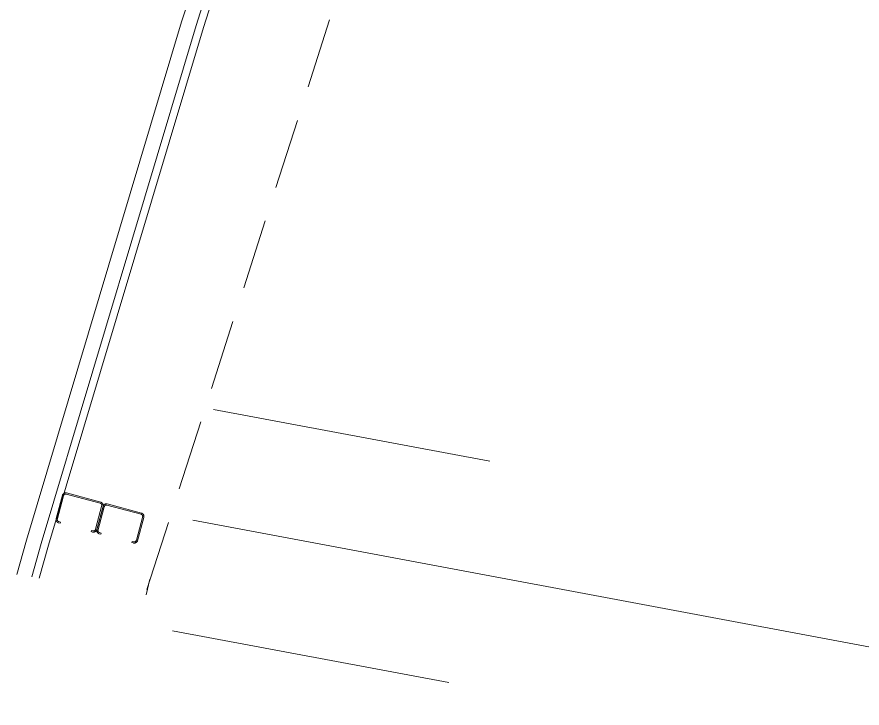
# Model space of a CAD drawing. Header units: metres. Extents: x 268878 to 269469, y 6087458 to 6088814.
# Drawn here: x 269148.223 to 269151.227, y 6087896.942 to 6087899.398 of the extents above; entities that cross this region are included whole.
import ezdxf

# ---------------------------------------------------------------- set-up
doc = ezdxf.new("R2010")
doc.units = ezdxf.units.M
doc.linetypes.add('DASHED2', pattern=[0.375, 0.25, -0.125])
doc.layers.add('Cadastre Developer_SP_NEW', color=2, linetype='Continuous', lineweight=5)

msp = doc.modelspace()

# ---------------------------------------------------------------- linework, layer by layer
at = {"layer": 'Cadastre Developer_SP_NEW', "color": 251, "linetype": 'DASHED2', "lineweight": 0}
for p, q in [((269148.68537, 6087897.36412), (269154.31987, 6087914.92287)), ((269148.69555, 6087897.40053), (269148.68231, 6087897.34517))]:
    msp.add_line(p, q, dxfattribs=at)
at = {"layer": 'Cadastre Developer_SP_NEW', "color": 251, "linetype": 'Continuous', "lineweight": 0}
for p, q in [((269148.92161, 6087898.00372), (269149.90447, 6087897.81938)), ((269148.84862, 6087897.61044), (269152.40999, 6087896.94246)), ((269148.77564, 6087897.21715), (269149.7585, 6087897.03281))]:
    msp.add_line(p, q, dxfattribs=at)
for points in [[(269148.84658, 6087899.50094, 0), (269148.80812, 6087899.38061, 0), (269148.25695, 6087897.53876, 0), (269148.22299, 6087897.41708, 0)], [(269148.89741, 6087899.48458, 0), (269148.85994, 6087899.36736, 0), (269148.3092, 6087897.5273, 0), (269148.27611, 6087897.40877, 0)], [(269148.92276, 6087899.4765, 0), (269148.88576, 6087899.36078, 0), (269148.33524, 6087897.52164, 0), (269148.30256, 6087897.40463, 0)], [(269148.37757, 6087897.60337, 0), (269148.37207, 6087897.60485, 0), (269148.37193, 6087897.60489, 0), (269148.37167, 6087897.60497, 0), (269148.3714, 6087897.60506, 0), (269148.37114, 6087897.60516, 0), (269148.37088, 6087897.60527, 0), (269148.37063, 6087897.60539, 0), (269148.37038, 6087897.60552, 0), (269148.37014, 6087897.60565, 0), (269148.3699, 6087897.6058, 0), (269148.36967, 6087897.60595, 0), (269148.36944, 6087897.60611, 0), (269148.36921, 6087897.60628, 0), (269148.369, 6087897.60645, 0), (269148.36879, 6087897.60664, 0), (269148.36858, 6087897.60683, 0), (269148.36839, 6087897.60703, 0), (269148.3682, 6087897.60723, 0), (269148.36801, 6087897.60744, 0), (269148.36784, 6087897.60766, 0), (269148.36767, 6087897.60788, 0), (269148.36751, 6087897.60811, 0), (269148.36736, 6087897.60834, 0), (269148.36721, 6087897.60858, 0), (269148.36708, 6087897.60883, 0), (269148.36695, 6087897.60908, 0), (269148.36684, 6087897.60933, 0), (269148.36673, 6087897.60959, 0), (269148.36663, 6087897.60985, 0), (269148.36654, 6087897.61011, 0), (269148.36645, 6087897.61038, 0), (269148.36638, 6087897.61065, 0), (269148.36632, 6087897.61092, 0), (269148.36627, 6087897.6112, 0), (269148.36622, 6087897.61147, 0), (269148.36619, 6087897.61175, 0), (269148.36617, 6087897.61203, 0), (269148.36615, 6087897.61231, 0), (269148.36615, 6087897.61259, 0), (269148.36615, 6087897.61286, 0), (269148.36617, 6087897.61314, 0), (269148.36619, 6087897.61342, 0), (269148.36623, 6087897.6137, 0), (269148.36627, 6087897.61397, 0), (269148.36633, 6087897.61425, 0), (269148.36639, 6087897.61452, 0), (269148.36642, 6087897.61466, 0), (269148.38864, 6087897.69711, 0), (269148.38868, 6087897.69725, 0), (269148.38876, 6087897.69752, 0), (269148.38885, 6087897.69778, 0), (269148.38896, 6087897.69804, 0), (269148.38906, 6087897.6983, 0), (269148.38918, 6087897.69855, 0), (269148.38931, 6087897.6988, 0), (269148.38945, 6087897.69904, 0), (269148.38959, 6087897.69928, 0), (269148.38974, 6087897.69952, 0), (269148.3899, 6087897.69974, 0), (269148.39007, 6087897.69997, 0), (269148.39025, 6087897.70018, 0), (269148.39043, 6087897.70039, 0), (269148.39062, 6087897.7006, 0), (269148.39082, 6087897.7008, 0), (269148.39102, 6087897.70099, 0), (269148.39123, 6087897.70117, 0), (269148.39145, 6087897.70134, 0), (269148.39168, 6087897.70151, 0), (269148.3919, 6087897.70167, 0), (269148.39214, 6087897.70182, 0), (269148.39238, 6087897.70197, 0), (269148.39262, 6087897.7021, 0), (269148.39287, 6087897.70223, 0), (269148.39312, 6087897.70235, 0), (269148.39338, 6087897.70245, 0), (269148.39364, 6087897.70255, 0), (269148.39391, 6087897.70264, 0), (269148.39417, 6087897.70273, 0), (269148.39444, 6087897.7028, 0), (269148.39472, 6087897.70286, 0), (269148.39499, 6087897.70291, 0), (269148.39527, 6087897.70296, 0), (269148.39554, 6087897.70299, 0), (269148.39582, 6087897.70301, 0), (269148.3961, 6087897.70303, 0), (269148.39638, 6087897.70303, 0), (269148.39666, 6087897.70303, 0), (269148.39694, 6087897.70301, 0), (269148.39722, 6087897.70299, 0), (269148.39749, 6087897.70295, 0), (269148.39777, 6087897.70291, 0), (269148.39804, 6087897.70286, 0), (269148.39831, 6087897.70279, 0), (269148.39845, 6087897.70276, 0), (269148.51953, 6087897.67013, 0), (269148.51967, 6087897.67009, 0), (269148.51993, 6087897.67001, 0), (269148.5202, 6087897.66992, 0), (269148.52046, 6087897.66982, 0), (269148.52071, 6087897.66971, 0), (269148.52097, 6087897.66959, 0), (269148.52122, 6087897.66946, 0), (269148.52146, 6087897.66933, 0), (269148.5217, 6087897.66918, 0), (269148.52193, 6087897.66903, 0), (269148.52216, 6087897.66887, 0), (269148.52238, 6087897.6687, 0), (269148.5226, 6087897.66853, 0), (269148.52281, 6087897.66834, 0), (269148.52301, 6087897.66815, 0), (269148.52321, 6087897.66795, 0), (269148.5234, 6087897.66775, 0), (269148.52358, 6087897.66754, 0), (269148.52376, 6087897.66732, 0), (269148.52393, 6087897.6671, 0), (269148.52409, 6087897.66687, 0), (269148.52424, 6087897.66663, 0), (269148.52438, 6087897.6664, 0), (269148.52452, 6087897.66615, 0), (269148.52464, 6087897.6659, 0), (269148.52476, 6087897.66565, 0), (269148.52487, 6087897.66539, 0), (269148.52497, 6087897.66513, 0), (269148.52506, 6087897.66487, 0), (269148.52514, 6087897.6646, 0), (269148.52521, 6087897.66433, 0), (269148.52528, 6087897.66406, 0), (269148.52533, 6087897.66378, 0), (269148.52537, 6087897.66351, 0), (269148.52541, 6087897.66323, 0), (269148.52543, 6087897.66295, 0), (269148.52544, 6087897.66267, 0), (269148.52545, 6087897.66239, 0), (269148.52544, 6087897.66211, 0), (269148.52543, 6087897.66184, 0), (269148.5254, 6087897.66156, 0), (269148.52537, 6087897.66128, 0), (269148.52533, 6087897.661, 0), (269148.52527, 6087897.66073, 0), (269148.52521, 6087897.66046, 0), (269148.52517, 6087897.66032, 0), (269148.50295, 6087897.57787, 0), (269148.50292, 6087897.57773, 0), (269148.50283, 6087897.57746, 0), (269148.50274, 6087897.5772, 0), (269148.50264, 6087897.57694, 0), (269148.50253, 6087897.57668, 0), (269148.50241, 6087897.57643, 0), (269148.50229, 6087897.57618, 0), (269148.50215, 6087897.57594, 0), (269148.50201, 6087897.5757, 0), (269148.50185, 6087897.57546, 0), (269148.50169, 6087897.57524, 0), (269148.50153, 6087897.57501, 0), (269148.50135, 6087897.5748, 0), (269148.50117, 6087897.57459, 0), (269148.50098, 6087897.57438, 0), (269148.50078, 6087897.57418, 0), (269148.50057, 6087897.57399, 0), (269148.50036, 6087897.57381, 0), (269148.50015, 6087897.57364, 0), (269148.49992, 6087897.57347, 0), (269148.49969, 6087897.57331, 0), (269148.49946, 6087897.57316, 0), (269148.49922, 6087897.57301, 0), (269148.49897, 6087897.57288, 0), (269148.49873, 6087897.57275, 0), (269148.49847, 6087897.57263, 0), (269148.49822, 6087897.57252, 0), (269148.49795, 6087897.57243, 0), (269148.49769, 6087897.57233, 0), (269148.49742, 6087897.57225, 0), (269148.49715, 6087897.57218, 0), (269148.49688, 6087897.57212, 0), (269148.49661, 6087897.57207, 0), (269148.49633, 6087897.57202, 0), (269148.49605, 6087897.57199, 0), (269148.49578, 6087897.57197, 0), (269148.4955, 6087897.57195, 0), (269148.49522, 6087897.57195, 0), (269148.49494, 6087897.57195, 0), (269148.49466, 6087897.57197, 0), (269148.49438, 6087897.57199, 0), (269148.4941, 6087897.57203, 0), (269148.49383, 6087897.57207, 0), (269148.49355, 6087897.57212, 0), (269148.49328, 6087897.57219, 0), (269148.49315, 6087897.57222, 0), (269148.48764, 6087897.57371, 0), (269148.48653, 6087897.56955, 0), (269148.49203, 6087897.56807, 0), (269148.49224, 6087897.56802, 0), (269148.49265, 6087897.56792, 0), (269148.49308, 6087897.56784, 0), (269148.4935, 6087897.56777, 0), (269148.49393, 6087897.56772, 0), (269148.49435, 6087897.56768, 0), (269148.49478, 6087897.56765, 0), (269148.49521, 6087897.56765, 0), (269148.49564, 6087897.56765, 0), (269148.49607, 6087897.56768, 0), (269148.4965, 6087897.56771, 0), (269148.49692, 6087897.56776, 0), (269148.49735, 6087897.56783, 0), (269148.49777, 6087897.56791, 0), (269148.49819, 6087897.56801, 0), (269148.4986, 6087897.56812, 0), (269148.49901, 6087897.56824, 0), (269148.49942, 6087897.56838, 0), (269148.49982, 6087897.56854, 0), (269148.50022, 6087897.5687, 0), (269148.50061, 6087897.56888, 0), (269148.50099, 6087897.56908, 0), (269148.50136, 6087897.56929, 0), (269148.50173, 6087897.56951, 0), (269148.50209, 6087897.56974, 0), (269148.50244, 6087897.56999, 0), (269148.50279, 6087897.57024, 0), (269148.50312, 6087897.57051, 0), (269148.50345, 6087897.57079, 0), (269148.50376, 6087897.57109, 0), (269148.50406, 6087897.57139, 0), (269148.50436, 6087897.5717, 0), (269148.50464, 6087897.57203, 0), (269148.50491, 6087897.57236, 0), (269148.50517, 6087897.5727, 0), (269148.50542, 6087897.57305, 0), (269148.50565, 6087897.57341, 0), (269148.50587, 6087897.57378, 0), (269148.50608, 6087897.57416, 0), (269148.50628, 6087897.57454, 0), (269148.50646, 6087897.57493, 0), (269148.50663, 6087897.57532, 0), (269148.50678, 6087897.57572, 0), (269148.50692, 6087897.57613, 0), (269148.50705, 6087897.57654, 0), (269148.50711, 6087897.57675, 0), (269148.52933, 6087897.6592, 0), (269148.52938, 6087897.65941, 0), (269148.52948, 6087897.65983, 0), (269148.52956, 6087897.66025, 0), (269148.52963, 6087897.66068, 0), (269148.52968, 6087897.6611, 0), (269148.52972, 6087897.66153, 0), (269148.52974, 6087897.66196, 0), (269148.52975, 6087897.66239, 0), (269148.52974, 6087897.66282, 0), (269148.52972, 6087897.66325, 0), (269148.52968, 6087897.66367, 0), (269148.52963, 6087897.6641, 0), (269148.52957, 6087897.66452, 0), (269148.52948, 6087897.66495, 0), (269148.52939, 6087897.66536, 0), (269148.52928, 6087897.66578, 0), (269148.52915, 6087897.66619, 0), (269148.52901, 6087897.6666, 0), (269148.52886, 6087897.667, 0), (269148.52869, 6087897.66739, 0), (269148.52851, 6087897.66778, 0), (269148.52832, 6087897.66816, 0), (269148.52811, 6087897.66854, 0), (269148.52789, 6087897.66891, 0), (269148.52766, 6087897.66927, 0), (269148.52741, 6087897.66962, 0), (269148.52715, 6087897.66996, 0), (269148.52688, 6087897.6703, 0), (269148.5266, 6087897.67062, 0), (269148.52631, 6087897.67094, 0), (269148.52601, 6087897.67124, 0), (269148.52569, 6087897.67153, 0), (269148.52537, 6087897.67182, 0), (269148.52504, 6087897.67209, 0), (269148.52469, 6087897.67235, 0), (269148.52434, 6087897.67259, 0), (269148.52398, 6087897.67283, 0), (269148.52361, 6087897.67305, 0), (269148.52324, 6087897.67326, 0), (269148.52286, 6087897.67345, 0), (269148.52247, 6087897.67363, 0), (269148.52207, 6087897.6738, 0), (269148.52167, 6087897.67396, 0), (269148.52127, 6087897.6741, 0), (269148.52086, 6087897.67422, 0), (269148.52065, 6087897.67428, 0), (269148.39957, 6087897.70691, 0), (269148.39936, 6087897.70696, 0), (269148.39894, 6087897.70706, 0), (269148.39852, 6087897.70714, 0), (269148.3981, 6087897.70721, 0), (269148.39767, 6087897.70726, 0), (269148.39724, 6087897.7073, 0), (269148.39682, 6087897.70732, 0), (269148.39639, 6087897.70733, 0), (269148.39596, 6087897.70733, 0), (269148.39553, 6087897.7073, 0), (269148.3951, 6087897.70727, 0), (269148.39467, 6087897.70722, 0), (269148.39425, 6087897.70715, 0), (269148.39383, 6087897.70707, 0), (269148.39341, 6087897.70697, 0), (269148.39299, 6087897.70686, 0), (269148.39258, 6087897.70674, 0), (269148.39218, 6087897.7066, 0), (269148.39178, 6087897.70644, 0), (269148.39138, 6087897.70628, 0), (269148.39099, 6087897.7061, 0), (269148.39061, 6087897.7059, 0), (269148.39023, 6087897.70569, 0), (269148.38987, 6087897.70547, 0), (269148.3895, 6087897.70524, 0), (269148.38915, 6087897.70499, 0), (269148.38881, 6087897.70474, 0), (269148.38848, 6087897.70447, 0), (269148.38815, 6087897.70419, 0), (269148.38784, 6087897.70389, 0), (269148.38753, 6087897.70359, 0), (269148.38724, 6087897.70328, 0), (269148.38696, 6087897.70295, 0), (269148.38669, 6087897.70262, 0), (269148.38643, 6087897.70228, 0), (269148.38618, 6087897.70193, 0), (269148.38595, 6087897.70157, 0), (269148.38573, 6087897.7012, 0), (269148.38552, 6087897.70082, 0), (269148.38532, 6087897.70044, 0), (269148.38514, 6087897.70005, 0), (269148.38497, 6087897.69966, 0), (269148.38482, 6087897.69926, 0), (269148.38468, 6087897.69885, 0), (269148.38455, 6087897.69844, 0), (269148.38449, 6087897.69823, 0), (269148.36227, 6087897.61577, 0), (269148.36222, 6087897.61557, 0), (269148.36212, 6087897.61515, 0), (269148.36204, 6087897.61473, 0), (269148.36197, 6087897.6143, 0), (269148.36192, 6087897.61388, 0), (269148.36188, 6087897.61345, 0), (269148.36186, 6087897.61302, 0), (269148.36185, 6087897.61259, 0), (269148.36186, 6087897.61216, 0), (269148.36188, 6087897.61173, 0), (269148.36191, 6087897.61131, 0), (269148.36197, 6087897.61088, 0), (269148.36203, 6087897.61046, 0), (269148.36211, 6087897.61003, 0), (269148.36221, 6087897.60962, 0), (269148.36232, 6087897.6092, 0), (269148.36244, 6087897.60879, 0), (269148.36258, 6087897.60838, 0), (269148.36274, 6087897.60798, 0), (269148.3629, 6087897.60759, 0), (269148.36309, 6087897.6072, 0), (269148.36328, 6087897.60682, 0), (269148.36349, 6087897.60644, 0), (269148.36371, 6087897.60607, 0), (269148.36394, 6087897.60571, 0), (269148.36419, 6087897.60536, 0), (269148.36444, 6087897.60502, 0), (269148.36471, 6087897.60468, 0), (269148.365, 6087897.60436, 0), (269148.36529, 6087897.60404, 0), (269148.36559, 6087897.60374, 0), (269148.3659, 6087897.60345, 0), (269148.36623, 6087897.60316, 0), (269148.36656, 6087897.60289, 0), (269148.3669, 6087897.60263, 0), (269148.36726, 6087897.60239, 0), (269148.36762, 6087897.60215, 0), (269148.36798, 6087897.60193, 0), (269148.36836, 6087897.60172, 0), (269148.36874, 6087897.60153, 0), (269148.36913, 6087897.60134, 0), (269148.36952, 6087897.60118, 0), (269148.36992, 6087897.60102, 0), (269148.37033, 6087897.60088, 0), (269148.37074, 6087897.60076, 0), (269148.37095, 6087897.6007, 0), (269148.37645, 6087897.59922, 0), (269148.37757, 6087897.60337, 0)], [(269148.5224, 6087897.56434, 0), (269148.5169, 6087897.56582, 0), (269148.51677, 6087897.56586, 0), (269148.5165, 6087897.56594, 0), (269148.51623, 6087897.56603, 0), (269148.51597, 6087897.56613, 0), (269148.51572, 6087897.56624, 0), (269148.51546, 6087897.56636, 0), (269148.51522, 6087897.56649, 0), (269148.51497, 6087897.56662, 0), (269148.51473, 6087897.56677, 0), (269148.5145, 6087897.56692, 0), (269148.51427, 6087897.56708, 0), (269148.51405, 6087897.56725, 0), (269148.51383, 6087897.56742, 0), (269148.51362, 6087897.56761, 0), (269148.51342, 6087897.5678, 0), (269148.51322, 6087897.568, 0), (269148.51303, 6087897.5682, 0), (269148.51285, 6087897.56841, 0), (269148.51267, 6087897.56863, 0), (269148.5125, 6087897.56885, 0), (269148.51234, 6087897.56908, 0), (269148.51219, 6087897.56932, 0), (269148.51205, 6087897.56956, 0), (269148.51191, 6087897.5698, 0), (269148.51179, 6087897.57005, 0), (269148.51167, 6087897.5703, 0), (269148.51156, 6087897.57056, 0), (269148.51146, 6087897.57082, 0), (269148.51137, 6087897.57108, 0), (269148.51129, 6087897.57135, 0), (269148.51122, 6087897.57162, 0), (269148.51115, 6087897.57189, 0), (269148.5111, 6087897.57217, 0), (269148.51106, 6087897.57244, 0), (269148.51102, 6087897.57272, 0), (269148.511, 6087897.573, 0), (269148.51099, 6087897.57328, 0), (269148.51098, 6087897.57356, 0), (269148.51099, 6087897.57384, 0), (269148.511, 6087897.57412, 0), (269148.51103, 6087897.57439, 0), (269148.51106, 6087897.57467, 0), (269148.51111, 6087897.57495, 0), (269148.51116, 6087897.57522, 0), (269148.51122, 6087897.57549, 0), (269148.51126, 6087897.57563, 0), (269148.53348, 6087897.65809, 0), (269148.53352, 6087897.65822, 0), (269148.5336, 6087897.65849, 0), (269148.53369, 6087897.65875, 0), (269148.53379, 6087897.65901, 0), (269148.5339, 6087897.65927, 0), (269148.53402, 6087897.65952, 0), (269148.53414, 6087897.65977, 0), (269148.53428, 6087897.66001, 0), (269148.53442, 6087897.66025, 0), (269148.53458, 6087897.66049, 0), (269148.53474, 6087897.66072, 0), (269148.5349, 6087897.66094, 0), (269148.53508, 6087897.66116, 0), (269148.53526, 6087897.66137, 0), (269148.53546, 6087897.66157, 0), (269148.53565, 6087897.66177, 0), (269148.53586, 6087897.66196, 0), (269148.53607, 6087897.66214, 0), (269148.53629, 6087897.66232, 0), (269148.53651, 6087897.66248, 0), (269148.53674, 6087897.66264, 0), (269148.53697, 6087897.66279, 0), (269148.53721, 6087897.66294, 0), (269148.53746, 6087897.66307, 0), (269148.53771, 6087897.6632, 0), (269148.53796, 6087897.66332, 0), (269148.53822, 6087897.66343, 0), (269148.53848, 6087897.66353, 0), (269148.53874, 6087897.66362, 0), (269148.53901, 6087897.6637, 0), (269148.53928, 6087897.66377, 0), (269148.53955, 6087897.66383, 0), (269148.53982, 6087897.66388, 0), (269148.5401, 6087897.66393, 0), (269148.54038, 6087897.66396, 0), (269148.54066, 6087897.66399, 0), (269148.54093, 6087897.664, 0), (269148.54121, 6087897.664, 0), (269148.54149, 6087897.664, 0), (269148.54177, 6087897.66398, 0), (269148.54205, 6087897.66396, 0), (269148.54233, 6087897.66393, 0), (269148.5426, 6087897.66388, 0), (269148.54288, 6087897.66383, 0), (269148.54315, 6087897.66376, 0), (269148.54328, 6087897.66373, 0), (269148.66436, 6087897.6311, 0), (269148.6645, 6087897.63106, 0), (269148.66477, 6087897.63098, 0), (269148.66503, 6087897.63089, 0), (269148.66529, 6087897.63079, 0), (269148.66555, 6087897.63068, 0), (269148.6658, 6087897.63056, 0), (269148.66605, 6087897.63043, 0), (269148.66629, 6087897.6303, 0), (269148.66653, 6087897.63016, 0), (269148.66677, 6087897.63, 0), (269148.66699, 6087897.62984, 0), (269148.66722, 6087897.62967, 0), (269148.66743, 6087897.6295, 0), (269148.66764, 6087897.62931, 0), (269148.66785, 6087897.62912, 0), (269148.66805, 6087897.62893, 0), (269148.66824, 6087897.62872, 0), (269148.66842, 6087897.62851, 0), (269148.66859, 6087897.62829, 0), (269148.66876, 6087897.62807, 0), (269148.66892, 6087897.62784, 0), (269148.66907, 6087897.62761, 0), (269148.66922, 6087897.62737, 0), (269148.66935, 6087897.62712, 0), (269148.66948, 6087897.62687, 0), (269148.6696, 6087897.62662, 0), (269148.6697, 6087897.62636, 0), (269148.6698, 6087897.6261, 0), (269148.66989, 6087897.62584, 0), (269148.66998, 6087897.62557, 0), (269148.67005, 6087897.6253, 0), (269148.67011, 6087897.62503, 0), (269148.67016, 6087897.62475, 0), (269148.67021, 6087897.62448, 0), (269148.67024, 6087897.6242, 0), (269148.67026, 6087897.62392, 0), (269148.67028, 6087897.62364, 0), (269148.67028, 6087897.62337, 0), (269148.67028, 6087897.62309, 0), (269148.67026, 6087897.62281, 0), (269148.67024, 6087897.62253, 0), (269148.6702, 6087897.62225, 0), (269148.67016, 6087897.62198, 0), (269148.67011, 6087897.6217, 0), (269148.67004, 6087897.62143, 0), (269148.67001, 6087897.6213, 0), (269148.64779, 6087897.53884, 0), (269148.64775, 6087897.5387, 0), (269148.64767, 6087897.53844, 0), (269148.64758, 6087897.53817, 0), (269148.64748, 6087897.53791, 0), (269148.64737, 6087897.53765, 0), (269148.64725, 6087897.5374, 0), (269148.64712, 6087897.53715, 0), (269148.64699, 6087897.53691, 0), (269148.64684, 6087897.53667, 0), (269148.64669, 6087897.53644, 0), (269148.64653, 6087897.53621, 0), (269148.64636, 6087897.53598, 0), (269148.64618, 6087897.53577, 0), (269148.646, 6087897.53556, 0), (269148.64581, 6087897.53535, 0), (269148.64561, 6087897.53516, 0), (269148.64541, 6087897.53497, 0), (269148.6452, 6087897.53478, 0), (269148.64498, 6087897.53461, 0), (269148.64476, 6087897.53444, 0), (269148.64453, 6087897.53428, 0), (269148.64429, 6087897.53413, 0), (269148.64405, 6087897.53398, 0), (269148.64381, 6087897.53385, 0), (269148.64356, 6087897.53372, 0), (269148.64331, 6087897.53361, 0), (269148.64305, 6087897.5335, 0), (269148.64279, 6087897.5334, 0), (269148.64252, 6087897.53331, 0), (269148.64226, 6087897.53322, 0), (269148.64199, 6087897.53315, 0), (269148.64171, 6087897.53309, 0), (269148.64144, 6087897.53304, 0), (269148.64116, 6087897.53299, 0), (269148.64089, 6087897.53296, 0), (269148.64061, 6087897.53294, 0), (269148.64033, 6087897.53292, 0), (269148.64005, 6087897.53292, 0), (269148.63977, 6087897.53292, 0), (269148.63949, 6087897.53294, 0), (269148.63922, 6087897.53296, 0), (269148.63894, 6087897.533, 0), (269148.63866, 6087897.53304, 0), (269148.63839, 6087897.5331, 0), (269148.63812, 6087897.53316, 0), (269148.63798, 6087897.53319, 0), (269148.63248, 6087897.53468, 0), (269148.63136, 6087897.53052, 0), (269148.63686, 6087897.52904, 0), (269148.63707, 6087897.52899, 0), (269148.63749, 6087897.52889, 0), (269148.63791, 6087897.52881, 0), (269148.63833, 6087897.52874, 0), (269148.63876, 6087897.52869, 0), (269148.63919, 6087897.52865, 0), (269148.63962, 6087897.52863, 0), (269148.64005, 6087897.52862, 0), (269148.64047, 6087897.52862, 0), (269148.6409, 6087897.52865, 0), (269148.64133, 6087897.52868, 0), (269148.64176, 6087897.52874, 0), (269148.64218, 6087897.5288, 0), (269148.6426, 6087897.52888, 0), (269148.64302, 6087897.52898, 0), (269148.64344, 6087897.52909, 0), (269148.64385, 6087897.52921, 0), (269148.64425, 6087897.52935, 0), (269148.64465, 6087897.52951, 0), (269148.64505, 6087897.52967, 0), (269148.64544, 6087897.52986, 0), (269148.64582, 6087897.53005, 0), (269148.6462, 6087897.53026, 0), (269148.64657, 6087897.53048, 0), (269148.64693, 6087897.53071, 0), (269148.64728, 6087897.53096, 0), (269148.64762, 6087897.53121, 0), (269148.64796, 6087897.53148, 0), (269148.64828, 6087897.53177, 0), (269148.64859, 6087897.53206, 0), (269148.6489, 6087897.53236, 0), (269148.64919, 6087897.53267, 0), (269148.64947, 6087897.533, 0), (269148.64974, 6087897.53333, 0), (269148.65, 6087897.53367, 0), (269148.65025, 6087897.53403, 0), (269148.65048, 6087897.53439, 0), (269148.65071, 6087897.53475, 0), (269148.65091, 6087897.53513, 0), (269148.65111, 6087897.53551, 0), (269148.65129, 6087897.5359, 0), (269148.65146, 6087897.53629, 0), (269148.65161, 6087897.53669, 0), (269148.65176, 6087897.5371, 0), (269148.65188, 6087897.53751, 0), (269148.65194, 6087897.53772, 0), (269148.67416, 6087897.62018, 0), (269148.67421, 6087897.62038, 0), (269148.67431, 6087897.6208, 0), (269148.67439, 6087897.62122, 0), (269148.67446, 6087897.62165, 0), (269148.67451, 6087897.62207, 0), (269148.67455, 6087897.6225, 0), (269148.67457, 6087897.62293, 0), (269148.67458, 6087897.62336, 0), (269148.67458, 6087897.62379, 0), (269148.67455, 6087897.62422, 0), (269148.67452, 6087897.62464, 0), (269148.67447, 6087897.62507, 0), (269148.6744, 6087897.6255, 0), (269148.67432, 6087897.62592, 0), (269148.67422, 6087897.62634, 0), (269148.67411, 6087897.62675, 0), (269148.67399, 6087897.62716, 0), (269148.67385, 6087897.62757, 0), (269148.67369, 6087897.62797, 0), (269148.67353, 6087897.62836, 0), (269148.67335, 6087897.62875, 0), (269148.67315, 6087897.62914, 0), (269148.67294, 6087897.62951, 0), (269148.67272, 6087897.62988, 0), (269148.67249, 6087897.63024, 0), (269148.67224, 6087897.63059, 0), (269148.67199, 6087897.63094, 0), (269148.67172, 6087897.63127, 0), (269148.67144, 6087897.63159, 0), (269148.67114, 6087897.63191, 0), (269148.67084, 6087897.63221, 0), (269148.67053, 6087897.63251, 0), (269148.6702, 6087897.63279, 0), (269148.66987, 6087897.63306, 0), (269148.66953, 6087897.63332, 0), (269148.66918, 6087897.63356, 0), (269148.66882, 6087897.6338, 0), (269148.66845, 6087897.63402, 0), (269148.66807, 6087897.63423, 0), (269148.66769, 6087897.63442, 0), (269148.6673, 6087897.63461, 0), (269148.66691, 6087897.63477, 0), (269148.66651, 6087897.63493, 0), (269148.6661, 6087897.63507, 0), (269148.66569, 6087897.6352, 0), (269148.66548, 6087897.63525, 0), (269148.5444, 6087897.66788, 0), (269148.54419, 6087897.66793, 0), (269148.54378, 6087897.66803, 0), (269148.54336, 6087897.66811, 0), (269148.54293, 6087897.66818, 0), (269148.54251, 6087897.66824, 0), (269148.54208, 6087897.66827, 0), (269148.54165, 6087897.6683, 0), (269148.54122, 6087897.6683, 0), (269148.54079, 6087897.6683, 0), (269148.54036, 6087897.66828, 0), (269148.53993, 6087897.66824, 0), (269148.53951, 6087897.66819, 0), (269148.53908, 6087897.66812, 0), (269148.53866, 6087897.66804, 0), (269148.53824, 6087897.66794, 0), (269148.53783, 6087897.66783, 0), (269148.53742, 6087897.66771, 0), (269148.53701, 6087897.66757, 0), (269148.53661, 6087897.66742, 0), (269148.53622, 6087897.66725, 0), (269148.53583, 6087897.66707, 0), (269148.53544, 6087897.66687, 0), (269148.53507, 6087897.66667, 0), (269148.5347, 6087897.66644, 0), (269148.53434, 6087897.66621, 0), (269148.53399, 6087897.66597, 0), (269148.53364, 6087897.66571, 0), (269148.53331, 6087897.66544, 0), (269148.53298, 6087897.66516, 0), (269148.53267, 6087897.66486, 0), (269148.53237, 6087897.66456, 0), (269148.53207, 6087897.66425, 0), (269148.53179, 6087897.66392, 0), (269148.53152, 6087897.66359, 0), (269148.53126, 6087897.66325, 0), (269148.53101, 6087897.6629, 0), (269148.53078, 6087897.66254, 0), (269148.53056, 6087897.66217, 0), (269148.53035, 6087897.66179, 0), (269148.53015, 6087897.66141, 0), (269148.52997, 6087897.66102, 0), (269148.5298, 6087897.66063, 0), (269148.52965, 6087897.66023, 0), (269148.52951, 6087897.65982, 0), (269148.52938, 6087897.65941, 0), (269148.52933, 6087897.6592, 0), (269148.50711, 6087897.57675, 0), (269148.50705, 6087897.57654, 0), (269148.50695, 6087897.57612, 0), (269148.50687, 6087897.5757, 0), (269148.5068, 6087897.57528, 0), (269148.50675, 6087897.57485, 0), (269148.50671, 6087897.57442, 0), (269148.50669, 6087897.57399, 0), (269148.50668, 6087897.57356, 0), (269148.50669, 6087897.57313, 0), (269148.50671, 6087897.57271, 0), (269148.50675, 6087897.57228, 0), (269148.5068, 6087897.57185, 0), (269148.50687, 6087897.57143, 0), (269148.50695, 6087897.57101, 0), (269148.50704, 6087897.57059, 0), (269148.50715, 6087897.57017, 0), (269148.50728, 6087897.56976, 0), (269148.50742, 6087897.56936, 0), (269148.50757, 6087897.56895, 0), (269148.50774, 6087897.56856, 0), (269148.50792, 6087897.56817, 0), (269148.50811, 6087897.56779, 0), (269148.50832, 6087897.56741, 0), (269148.50854, 6087897.56704, 0), (269148.50877, 6087897.56668, 0), (269148.50902, 6087897.56633, 0), (269148.50928, 6087897.56599, 0), (269148.50955, 6087897.56565, 0), (269148.50983, 6087897.56533, 0), (269148.51012, 6087897.56501, 0), (269148.51042, 6087897.56471, 0), (269148.51074, 6087897.56442, 0), (269148.51106, 6087897.56413, 0), (269148.5114, 6087897.56386, 0), (269148.51174, 6087897.56361, 0), (269148.51209, 6087897.56336, 0), (269148.51245, 6087897.56312, 0), (269148.51282, 6087897.5629, 0), (269148.51319, 6087897.56269, 0), (269148.51357, 6087897.5625, 0), (269148.51396, 6087897.56232, 0), (269148.51436, 6087897.56215, 0), (269148.51476, 6087897.56199, 0), (269148.51516, 6087897.56185, 0), (269148.51557, 6087897.56173, 0), (269148.51578, 6087897.56167, 0), (269148.52129, 6087897.56019, 0), (269148.5224, 6087897.56434, 0)]]:
    msp.add_polyline3d(points, dxfattribs=at)

doc.saveas('drawing.dxf')
